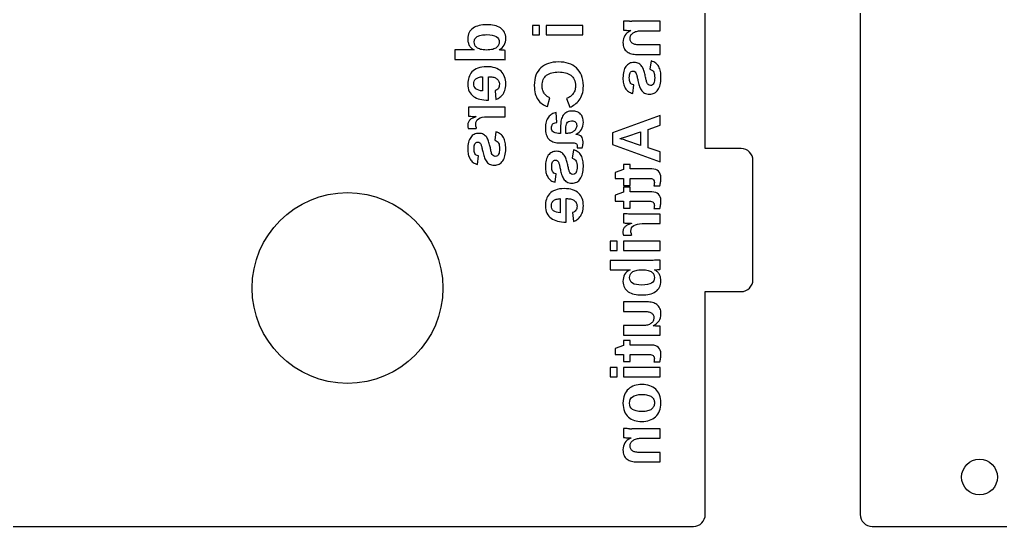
# Model space of a CAD drawing. Header units: millimetres. Extents: x 0 to 270, y 0 to 156.
# Drawn here: x 107.5 to 189.8, y 54 to 96.5 of the extents above; entities that cross this region are included whole.
import ezdxf

# ---------------------------------------------------------------- set-up
doc = ezdxf.new("R2010")
doc.units = ezdxf.units.MM
doc.layers.add('connector cutout', color=1, linetype='Continuous')
doc.layers.add('text', color=2, linetype='Continuous')

msp = doc.modelspace()

# ---------------------------------------------------------------- linework, layer by layer
for p, q in [((178, 123), (178, 55)), ((165, 85.7), (165, 114.3)), ((168, 85.7), (165, 85.7)), ((169, 74.7), (169, 84.7)), ((165, 55), (165, 73.7)), ((165, 73.7), (168, 73.7)), ((106, 54), (164, 54)), ((179, 54), (197.7, 54))]:
    msp.add_line(p, q)
for centre, start, end in [((168, 84.7), 0, 90), ((168, 74.7), 270, 0), ((164, 55), 270, 0), ((179, 55), 180, 270)]:
    msp.add_arc(centre, 1, start, end)
at = {"layer": 'connector cutout'}
for centre, radius in [((135, 74), 8), ((188, 58.14), 1.5)]:
    msp.add_circle(centre, radius, dxfattribs=at)
at = {"layer": 'text'}
for p, q in [((158.157, 96.401), (158.157, 95.641)), ((161.229, 96.379), (158.844, 96.379)), ((161.229, 95.581), (161.229, 96.379)), ((151.096, 96.027), (150.508, 96.027)), ((150.508, 96.027), (150.508, 95.229)), ((151.096, 95.229), (151.096, 96.027)), ((154.721, 96.027), (151.649, 96.027)), ((151.649, 96.027), (151.649, 95.229)), ((154.721, 95.229), (154.721, 96.027)), ((158.768, 95.604), (158.768, 95.592)), ((159.582, 95.581), (161.229, 95.581)), ((150.508, 95.229), (151.096, 95.229)), ((151.649, 95.229), (154.721, 95.229)), ((145.121, 93.978), (144, 93.978)), ((144, 93.978), (144, 93.18)), ((145.627, 93.978), (145.627, 93.972)), ((147.714, 93.972), (147.714, 93.983)), ((148.213, 93.157), (148.213, 93.929)), ((161.229, 94.389), (159.506, 94.389)), ((161.229, 93.593), (161.229, 94.389)), ((144, 93.18), (147.544, 93.18)), ((159.278, 93.593), (161.229, 93.593)), ((160.463, 93.048), (160.358, 92.347)), ((146.331, 91.723), (146.331, 90.531)), ((146.831, 89.758), (146.831, 91.729)), ((147.37, 90.556), (147.435, 89.804)), ((158.927, 90.329), (159.001, 91.036)), ((146.808, 89.758), (146.831, 89.758)), ((151.774, 89.217), (151.976, 89.956)), ((153.359, 89.896), (153.634, 89.166)), ((145.141, 89.183), (145.141, 88.423)), ((148.213, 89.161), (145.863, 89.161)), ((148.213, 88.363), (148.213, 89.161)), ((145.797, 88.386), (145.797, 88.375)), ((146.706, 88.363), (148.213, 88.363)), ((152.544, 87.879), (152.504, 88.711)), ((161.229, 88.486), (157.229, 87.027)), ((161.229, 87.648), (161.229, 88.486)), ((145.124, 87.392), (145.792, 87.392)), ((152.87, 87.638), (152.858, 86.976)), ((153.299, 86.976), (153.305, 87.385)), ((160.207, 87.293), (161.229, 87.648)), ((160.207, 85.769), (160.207, 87.293)), ((147.447, 87.095), (147.342, 86.394)), ((152.858, 86.976), (152.702, 86.976)), ((153.455, 86.976), (153.299, 86.976)), ((154.173, 86.877), (154.173, 86.894)), ((157.229, 87.027), (157.229, 86.039)), ((158.427, 86.711), (159.577, 87.106)), ((159.577, 87.106), (159.577, 85.957)), ((152.694, 86.179), (153.813, 86.179)), ((153.955, 85.589), (153.85, 84.888)), ((154.25, 85.75), (154.682, 85.75)), ((157.229, 86.039), (161.229, 84.585)), ((159.577, 85.957), (158.427, 86.351)), ((161.229, 85.414), (160.207, 85.769)), ((145.911, 84.375), (145.985, 85.082)), ((161.229, 84.585), (161.229, 85.414)), ((158.157, 83.945), (157.436, 83.695)), ((158.697, 84.374), (158.157, 84.374)), ((158.157, 84.374), (158.157, 83.945)), ((158.697, 83.985), (158.697, 84.374)), ((160.508, 83.985), (158.697, 83.985)), ((152.419, 82.87), (152.493, 83.577)), ((157.436, 83.695), (157.436, 83.196)), ((157.436, 83.196), (158.157, 83.196)), ((158.157, 83.196), (158.157, 82.613)), ((158.697, 82.613), (158.697, 83.196)), ((158.697, 83.196), (160.292, 83.196)), ((158.157, 82.613), (158.697, 82.613)), ((158.697, 82.455), (158.157, 82.455)), ((158.157, 82.455), (158.157, 82.027)), ((158.697, 82.066), (158.697, 82.455)), ((160.689, 82.579), (161.183, 82.579)), ((152.839, 81.497), (152.839, 80.304)), ((153.339, 79.532), (153.339, 81.502)), ((158.157, 82.027), (157.436, 81.777)), ((157.436, 81.777), (157.436, 81.277)), ((160.508, 82.066), (158.697, 82.066)), ((157.436, 81.277), (158.157, 81.277)), ((158.157, 81.277), (158.157, 80.695)), ((158.157, 80.695), (158.697, 80.695)), ((158.697, 80.695), (158.697, 81.277)), ((158.697, 81.277), (160.292, 81.277)), ((160.689, 80.661), (161.183, 80.661)), ((153.878, 80.33), (153.943, 79.577)), ((158.157, 80.224), (158.157, 79.464)), ((161.229, 80.201), (158.879, 80.201)), ((161.229, 79.404), (161.229, 80.201)), ((153.316, 79.532), (153.339, 79.532)), ((158.813, 79.427), (158.813, 79.415)), ((159.721, 79.404), (161.229, 79.404)), ((158.14, 78.433), (158.808, 78.433)), ((157.604, 77.934), (157.016, 77.934)), ((157.016, 77.934), (157.016, 77.136)), ((157.604, 77.136), (157.604, 77.934)), ((161.229, 77.934), (158.157, 77.934)), ((158.157, 77.934), (158.157, 77.136)), ((161.229, 77.136), (161.229, 77.934)), ((157.016, 77.136), (157.604, 77.136)), ((158.157, 77.136), (161.229, 77.136)), ((160.528, 76.321), (157.016, 76.321)), ((157.016, 76.321), (157.016, 75.523)), ((161.229, 75.569), (161.229, 76.343)), ((157.016, 75.523), (158.191, 75.523)), ((158.691, 75.534), (158.691, 75.523)), ((160.735, 75.523), (160.735, 75.529)), ((160.108, 72.834), (158.157, 72.834)), ((158.157, 72.834), (158.157, 72.037)), ((158.157, 72.037), (159.881, 72.037)), ((159.804, 70.847), (158.157, 70.847)), ((158.157, 70.847), (158.157, 70.049)), ((160.619, 70.821), (160.619, 70.835)), ((161.229, 70.027), (161.229, 70.787)), ((158.157, 70.049), (160.542, 70.049)), ((158.157, 69.164), (157.436, 68.913)), ((158.697, 69.592), (158.157, 69.592)), ((158.157, 69.592), (158.157, 69.164)), ((158.697, 69.203), (158.697, 69.592)), ((160.508, 69.203), (158.697, 69.203)), ((157.436, 68.913), (157.436, 68.414)), ((157.436, 68.414), (158.157, 68.414)), ((158.157, 68.414), (158.157, 67.832)), ((158.697, 67.832), (158.697, 68.414)), ((158.697, 68.414), (160.292, 68.414)), ((158.157, 67.832), (158.697, 67.832)), ((160.689, 67.797), (161.183, 67.797)), ((157.604, 67.338), (157.016, 67.338)), ((157.016, 67.338), (157.016, 66.54)), ((157.604, 66.54), (157.604, 67.338)), ((161.229, 67.338), (158.157, 67.338)), ((158.157, 67.338), (158.157, 66.54)), ((161.229, 66.54), (161.229, 67.338)), ((157.016, 66.54), (157.604, 66.54)), ((158.157, 66.54), (161.229, 66.54)), ((158.157, 62.215), (158.157, 61.455)), ((161.229, 62.193), (158.844, 62.193)), ((161.229, 61.395), (161.229, 62.193)), ((158.768, 61.418), (158.768, 61.407)), ((159.582, 61.395), (161.229, 61.395)), ((161.229, 60.203), (159.506, 60.203)), ((161.229, 59.408), (161.229, 60.203)), ((159.278, 59.408), (161.229, 59.408))]:
    msp.add_line(p, q, dxfattribs=at)
for centre, radius, start, end in [((158.847, 112.127), 15.748, 269.2462, 269.98987), ((159.053, 105.356), 9.757, 266.35659, 267.42638), ((146.145, 100.447), 12.068, 266.66383, 267.60149), ((148.684, 88.032), 2.962, 189.41928, 192.47318), ((154.237, 98.947), 12.933, 287.96723, 288.90267), ((154.237, 74.116), 12.933, 71.09733, 72.03277), ((153.513, 86.174), 1.236, 346.10812, 351.47061), ((159.16, 91.488), 12.068, 266.66383, 267.60149), ((161.7, 79.073), 2.962, 189.41928, 192.47318), ((158.193, 86.822), 11.299, 269.98816, 270.88991), ((157.001, 123.394), 47.889, 271.82813, 272.02224), ((158.476, 19.931), 50.937, 87.21232, 87.41678), ((158.847, 77.941), 15.748, 269.2462, 269.98987), ((159.053, 71.17), 9.757, 266.35659, 267.42638)]:
    msp.add_arc(centre, radius, start, end, dxfattribs=at)
for points in [[(158.269, 96.393), (158.219, 96.395), (158.182, 96.397), (158.157, 96.401)], [(158.44, 96.386), (158.376, 96.389), (158.319, 96.391), (158.269, 96.393)], [(158.64, 96.38), (158.57, 96.381), (158.503, 96.383), (158.44, 96.386)], [(145.204, 95.436), (145.124, 95.287), (145.085, 95.111), (145.085, 94.906)], [(145.535, 95.803), (145.394, 95.707), (145.283, 95.584), (145.204, 95.436)], [(146.038, 96.018), (145.844, 95.971), (145.676, 95.9), (145.535, 95.803)], [(146.68, 96.087), (146.447, 96.087), (146.233, 96.064), (146.038, 96.018)], [(147.315, 96.02), (147.121, 96.065), (146.909, 96.087), (146.68, 96.087)], [(147.818, 95.816), (147.676, 95.908), (147.509, 95.976), (147.315, 96.02)], [(148.151, 95.467), (148.071, 95.608), (147.96, 95.724), (147.818, 95.816)], [(148.27, 94.966), (148.27, 95.159), (148.23, 95.326), (148.151, 95.467)], [(158.157, 95.641), (158.18, 95.637), (158.216, 95.633), (158.266, 95.629)], [(158.768, 95.592), (158.533, 95.484), (158.363, 95.349), (158.257, 95.186)], [(158.266, 95.629), (158.317, 95.626), (158.372, 95.622), (158.433, 95.618)], [(158.615, 95.608), (158.675, 95.605), (158.726, 95.604), (158.768, 95.604)], [(158.942, 95.402), (159.021, 95.459), (159.114, 95.503), (159.223, 95.534)], [(159.223, 95.534), (159.332, 95.565), (159.452, 95.581), (159.582, 95.581)], [(145.085, 94.906), (145.085, 94.806), (145.095, 94.709), (145.116, 94.616)], [(145.116, 94.616), (145.137, 94.524), (145.169, 94.437), (145.212, 94.358)], [(145.627, 94.622), (145.627, 94.724), (145.647, 94.815), (145.687, 94.893)], [(145.674, 94.382), (145.643, 94.461), (145.627, 94.541), (145.627, 94.622)], [(145.687, 94.893), (145.726, 94.972), (145.789, 95.038), (145.874, 95.092)], [(145.874, 95.092), (145.959, 95.146), (146.068, 95.186), (146.2, 95.214)], [(146.2, 95.214), (146.333, 95.241), (146.493, 95.255), (146.68, 95.255)], [(146.68, 95.255), (147.377, 95.255), (147.725, 95.046), (147.725, 94.628)], [(147.725, 94.628), (147.725, 94.548), (147.708, 94.469), (147.674, 94.389)], [(148.141, 94.371), (148.227, 94.537), (148.27, 94.735), (148.27, 94.966)], [(158.257, 95.186), (158.151, 95.024), (158.098, 94.83), (158.098, 94.604)], [(158.098, 94.604), (158.098, 94.419), (158.128, 94.262), (158.188, 94.134)], [(158.697, 94.936), (158.697, 95.033), (158.718, 95.121), (158.761, 95.199)], [(158.756, 94.681), (158.717, 94.751), (158.697, 94.836), (158.697, 94.936)], [(158.923, 94.51), (158.851, 94.554), (158.796, 94.611), (158.756, 94.681)], [(158.761, 95.199), (158.803, 95.278), (158.864, 95.346), (158.942, 95.402)], [(145.269, 93.976), (145.218, 93.977), (145.169, 93.978), (145.121, 93.978)], [(145.212, 94.358), (145.256, 94.278), (145.312, 94.206), (145.38, 94.142)], [(145.417, 93.975), (145.369, 93.975), (145.32, 93.975), (145.269, 93.976)], [(145.38, 94.142), (145.448, 94.078), (145.53, 94.023), (145.627, 93.978)], [(145.543, 93.974), (145.506, 93.975), (145.464, 93.975), (145.417, 93.975)], [(145.627, 93.972), (145.608, 93.972), (145.58, 93.973), (145.543, 93.974)], [(145.838, 94.172), (145.76, 94.234), (145.705, 94.304), (145.674, 94.382)], [(146.156, 94.023), (146.023, 94.061), (145.917, 94.111), (145.838, 94.172)], [(146.661, 93.966), (146.458, 93.966), (146.29, 93.985), (146.156, 94.023)], [(147.173, 94.024), (147.036, 93.986), (146.865, 93.966), (146.661, 93.966)], [(147.501, 94.176), (147.419, 94.114), (147.31, 94.063), (147.173, 94.024)], [(147.674, 94.389), (147.64, 94.31), (147.582, 94.239), (147.501, 94.176)], [(147.714, 93.983), (147.912, 94.076), (148.055, 94.205), (148.141, 94.371)], [(147.85, 93.968), (147.799, 93.971), (147.753, 93.972), (147.714, 93.972)], [(148, 93.956), (147.951, 93.961), (147.901, 93.965), (147.85, 93.968)], [(148.133, 93.942), (148.094, 93.947), (148.05, 93.951), (148, 93.956)], [(148.213, 93.929), (148.198, 93.933), (148.171, 93.937), (148.133, 93.942)], [(158.188, 94.134), (158.249, 94.007), (158.332, 93.903), (158.438, 93.822)], [(158.438, 93.822), (158.544, 93.742), (158.669, 93.684), (158.813, 93.648)], [(159.178, 94.417), (159.079, 94.436), (158.994, 94.467), (158.923, 94.51)], [(159.506, 94.389), (159.387, 94.389), (159.277, 94.398), (159.178, 94.417)], [(147.544, 93.18), (147.693, 93.18), (147.826, 93.177), (147.942, 93.171)], [(147.942, 93.171), (148.058, 93.166), (148.149, 93.161), (148.213, 93.157)], [(152.702, 92.968), (152.39, 92.968), (152.108, 92.928), (151.857, 92.847)], [(153.535, 92.847), (153.281, 92.928), (153.004, 92.968), (152.702, 92.968)], [(158.813, 93.648), (158.957, 93.611), (159.112, 93.593), (159.278, 93.593)], [(160.849, 92.869), (160.744, 92.949), (160.616, 93.008), (160.463, 93.048)], [(145.436, 92.131), (145.312, 91.997), (145.222, 91.843), (145.167, 91.669)], [(145.922, 92.449), (145.722, 92.37), (145.56, 92.264), (145.436, 92.131)], [(146.663, 92.567), (146.37, 92.567), (146.123, 92.527), (145.922, 92.449)], [(147.371, 92.467), (147.17, 92.534), (146.934, 92.567), (146.663, 92.567)], [(147.874, 92.18), (147.74, 92.305), (147.573, 92.401), (147.371, 92.467)], [(148.172, 91.728), (148.107, 91.905), (148.007, 92.055), (147.874, 92.18)], [(151.213, 92.483), (151.037, 92.32), (150.9, 92.114), (150.805, 91.865)], [(151.857, 92.847), (151.605, 92.767), (151.39, 92.645), (151.213, 92.483)], [(152.134, 92.058), (152.303, 92.102), (152.493, 92.125), (152.702, 92.125)], [(152.702, 92.125), (152.911, 92.125), (153.102, 92.102), (153.275, 92.058)], [(154.192, 92.478), (154.007, 92.644), (153.788, 92.767), (153.535, 92.847)], [(154.623, 91.85), (154.52, 92.103), (154.376, 92.313), (154.192, 92.478)], [(158.161, 92.184), (158.119, 92.022), (158.098, 91.836), (158.098, 91.626)], [(158.346, 92.591), (158.265, 92.481), (158.204, 92.345), (158.161, 92.184)], [(158.639, 92.841), (158.524, 92.784), (158.427, 92.701), (158.346, 92.591)], [(159.029, 92.926), (158.883, 92.926), (158.753, 92.898), (158.639, 92.841)], [(158.701, 92.052), (158.749, 92.147), (158.83, 92.194), (158.944, 92.194)], [(158.944, 92.194), (159.014, 92.194), (159.07, 92.175), (159.111, 92.136)], [(159.428, 92.835), (159.323, 92.896), (159.19, 92.926), (159.029, 92.926)], [(159.111, 92.136), (159.153, 92.097), (159.187, 92.042), (159.215, 91.971)], [(159.687, 92.597), (159.619, 92.695), (159.533, 92.775), (159.428, 92.835)], [(159.849, 92.262), (159.809, 92.387), (159.755, 92.499), (159.687, 92.597)], [(159.952, 91.881), (159.923, 92.01), (159.889, 92.137), (159.849, 92.262)], [(160.358, 92.347), (160.443, 92.325), (160.512, 92.293), (160.565, 92.254)], [(160.565, 92.254), (160.618, 92.214), (160.659, 92.165), (160.687, 92.106)], [(161.103, 92.573), (161.038, 92.691), (160.953, 92.79), (160.849, 92.869)], [(161.243, 92.16), (161.215, 92.317), (161.168, 92.455), (161.103, 92.573)], [(161.286, 91.632), (161.286, 91.827), (161.271, 92.003), (161.243, 92.16)], [(145.167, 91.669), (145.112, 91.495), (145.085, 91.312), (145.085, 91.118)], [(145.587, 91.13), (145.587, 91.211), (145.601, 91.287), (145.628, 91.358)], [(145.628, 91.358), (145.656, 91.429), (145.699, 91.491), (145.759, 91.543)], [(145.759, 91.543), (145.819, 91.595), (145.896, 91.637), (145.99, 91.669)], [(145.99, 91.669), (146.085, 91.702), (146.199, 91.72), (146.331, 91.723)], [(146.831, 91.729), (146.959, 91.729), (147.079, 91.717), (147.19, 91.695)], [(147.19, 91.695), (147.301, 91.672), (147.396, 91.635), (147.477, 91.584)], [(147.477, 91.584), (147.557, 91.533), (147.621, 91.467), (147.667, 91.385)], [(147.667, 91.385), (147.713, 91.304), (147.736, 91.206), (147.736, 91.09)], [(148.27, 91.13), (148.27, 91.351), (148.237, 91.551), (148.172, 91.728)], [(150.805, 91.865), (150.709, 91.616), (150.661, 91.323), (150.661, 90.986)], [(151.32, 90.969), (151.32, 91.172), (151.353, 91.346), (151.418, 91.492)], [(151.418, 91.492), (151.483, 91.637), (151.576, 91.757), (151.697, 91.851)], [(151.697, 91.851), (151.819, 91.945), (151.964, 92.014), (152.134, 92.058)], [(153.275, 92.058), (153.448, 92.014), (153.597, 91.944), (153.722, 91.85)], [(153.722, 91.85), (153.847, 91.755), (153.944, 91.633), (154.014, 91.485)], [(154.014, 91.485), (154.084, 91.336), (154.12, 91.158), (154.12, 90.949)], [(154.778, 90.949), (154.778, 91.296), (154.726, 91.596), (154.623, 91.85)], [(158.098, 91.626), (158.098, 91.46), (158.113, 91.304), (158.144, 91.16)], [(158.629, 91.626), (158.629, 91.815), (158.653, 91.957), (158.701, 92.052)], [(158.644, 91.407), (158.634, 91.474), (158.629, 91.546), (158.629, 91.626)], [(158.702, 91.233), (158.674, 91.283), (158.655, 91.341), (158.644, 91.407)], [(159.215, 91.971), (159.242, 91.9), (159.266, 91.816), (159.286, 91.718)], [(159.286, 91.718), (159.305, 91.621), (159.33, 91.514), (159.358, 91.399)], [(159.358, 91.399), (159.389, 91.257), (159.424, 91.117), (159.465, 90.98)], [(160.027, 91.533), (160.005, 91.642), (159.98, 91.758), (159.952, 91.881)], [(160.103, 91.25), (160.074, 91.33), (160.048, 91.425), (160.027, 91.533)], [(160.687, 92.106), (160.715, 92.047), (160.734, 91.978), (160.744, 91.9)], [(160.742, 91.378), (160.732, 91.299), (160.714, 91.231), (160.688, 91.173)], [(160.758, 91.632), (160.758, 91.541), (160.752, 91.456), (160.742, 91.378)], [(160.744, 91.9), (160.753, 91.821), (160.758, 91.732), (160.758, 91.632)], [(161.219, 91.049), (161.263, 91.22), (161.286, 91.414), (161.286, 91.632)], [(145.085, 91.118), (145.085, 90.876), (145.127, 90.669), (145.211, 90.498)], [(145.211, 90.498), (145.295, 90.327), (145.413, 90.187), (145.565, 90.077)], [(145.773, 90.71), (145.649, 90.814), (145.587, 90.954), (145.587, 91.13)], [(146.331, 90.531), (146.083, 90.546), (145.897, 90.606), (145.773, 90.71)], [(147.647, 90.747), (147.587, 90.658), (147.495, 90.594), (147.37, 90.556)], [(147.736, 91.09), (147.736, 90.95), (147.706, 90.835), (147.647, 90.747)], [(147.985, 90.193), (148.067, 90.295), (148.135, 90.422), (148.189, 90.575)], [(148.189, 90.575), (148.243, 90.727), (148.27, 90.912), (148.27, 91.13)], [(150.661, 90.986), (150.661, 90.725), (150.689, 90.496), (150.744, 90.301)], [(151.375, 90.583), (151.338, 90.697), (151.32, 90.825), (151.32, 90.969)], [(151.521, 90.287), (151.461, 90.371), (151.412, 90.47), (151.375, 90.583)], [(154.053, 90.542), (154.008, 90.427), (153.95, 90.328), (153.878, 90.244)], [(154.12, 90.949), (154.12, 90.792), (154.097, 90.656), (154.053, 90.542)], [(154.68, 90.258), (154.745, 90.454), (154.778, 90.684), (154.778, 90.949)], [(158.144, 91.16), (158.176, 91.016), (158.225, 90.888), (158.292, 90.774)], [(158.292, 90.774), (158.359, 90.661), (158.445, 90.566), (158.549, 90.489)], [(158.549, 90.489), (158.653, 90.412), (158.779, 90.359), (158.927, 90.329)], [(158.817, 91.107), (158.769, 91.141), (158.731, 91.183), (158.702, 91.233)], [(159.001, 91.036), (158.926, 91.049), (158.865, 91.073), (158.817, 91.107)], [(159.465, 90.98), (159.505, 90.843), (159.561, 90.721), (159.632, 90.614)], [(159.632, 90.614), (159.703, 90.507), (159.794, 90.421), (159.906, 90.355)], [(160.217, 91.06), (160.17, 91.106), (160.133, 91.169), (160.103, 91.25)], [(160.406, 90.99), (160.327, 90.99), (160.264, 91.013), (160.217, 91.06)], [(160.58, 91.038), (160.534, 91.006), (160.476, 90.99), (160.406, 90.99)], [(160.688, 91.173), (160.663, 91.116), (160.627, 91.071), (160.58, 91.038)], [(160.729, 90.35), (160.847, 90.412), (160.947, 90.501), (161.029, 90.618)], [(161.029, 90.618), (161.111, 90.735), (161.174, 90.879), (161.219, 91.049)], [(145.565, 90.077), (145.716, 89.967), (145.897, 89.887), (146.108, 89.835)], [(146.108, 89.835), (146.319, 89.784), (146.552, 89.758), (146.808, 89.758)], [(147.435, 89.804), (147.522, 89.838), (147.615, 89.886), (147.714, 89.947)], [(147.714, 89.947), (147.812, 90.009), (147.902, 90.091), (147.985, 90.193)], [(150.744, 90.301), (150.799, 90.105), (150.876, 89.936), (150.975, 89.793)], [(150.975, 89.793), (151.074, 89.65), (151.192, 89.532), (151.327, 89.438)], [(151.73, 90.078), (151.652, 90.133), (151.582, 90.202), (151.521, 90.287)], [(151.976, 89.956), (151.891, 89.982), (151.809, 90.023), (151.73, 90.078)], [(153.634, 90.034), (153.543, 89.978), (153.451, 89.932), (153.359, 89.896)], [(153.878, 90.244), (153.806, 90.159), (153.725, 90.089), (153.634, 90.034)], [(154.057, 89.397), (154.195, 89.491), (154.317, 89.609), (154.423, 89.751)], [(154.423, 89.751), (154.529, 89.893), (154.615, 90.062), (154.68, 90.258)], [(159.906, 90.355), (160.018, 90.29), (160.16, 90.258), (160.332, 90.258)], [(160.332, 90.258), (160.479, 90.258), (160.612, 90.288), (160.729, 90.35)], [(145.259, 89.175), (145.205, 89.177), (145.166, 89.18), (145.141, 89.183)], [(145.441, 89.168), (145.374, 89.171), (145.313, 89.173), (145.259, 89.175)], [(145.653, 89.162), (145.579, 89.163), (145.508, 89.165), (145.441, 89.168)], [(145.863, 89.161), (145.796, 89.161), (145.726, 89.161), (145.653, 89.162)], [(151.327, 89.438), (151.462, 89.344), (151.611, 89.27), (151.774, 89.217)], [(153.852, 88.85), (153.671, 88.85), (153.518, 88.818), (153.394, 88.755)], [(153.634, 89.166), (153.778, 89.225), (153.919, 89.302), (154.057, 89.397)], [(154.247, 88.785), (154.132, 88.828), (154, 88.85), (153.852, 88.85)], [(145.274, 88.115), (145.212, 88.061), (145.165, 87.996), (145.132, 87.92)], [(145.141, 88.423), (145.164, 88.419), (145.203, 88.415), (145.259, 88.411)], [(145.259, 88.411), (145.315, 88.408), (145.376, 88.404), (145.442, 88.4)], [(145.498, 88.255), (145.41, 88.215), (145.335, 88.168), (145.274, 88.115)], [(145.797, 88.375), (145.686, 88.335), (145.586, 88.295), (145.498, 88.255)], [(145.64, 88.39), (145.705, 88.387), (145.757, 88.386), (145.797, 88.386)], [(145.749, 87.733), (145.749, 87.932), (145.829, 88.086), (145.99, 88.197)], [(145.99, 88.197), (146.151, 88.308), (146.389, 88.363), (146.706, 88.363)], [(151.848, 88.335), (151.767, 88.228), (151.704, 88.096), (151.659, 87.94)], [(152.136, 88.586), (152.025, 88.525), (151.929, 88.442), (151.848, 88.335)], [(152.504, 88.711), (152.37, 88.688), (152.247, 88.647), (152.136, 88.586)], [(152.925, 88.109), (152.89, 87.961), (152.872, 87.804), (152.87, 87.638)], [(153.093, 88.495), (153.016, 88.385), (152.96, 88.256), (152.925, 88.109)], [(153.394, 88.755), (153.27, 88.692), (153.17, 88.605), (153.093, 88.495)], [(153.535, 87.967), (153.597, 88.001), (153.682, 88.018), (153.79, 88.018)], [(153.79, 88.018), (153.936, 88.018), (154.044, 87.985), (154.115, 87.917)], [(154.538, 88.597), (154.459, 88.679), (154.362, 88.741), (154.247, 88.785)], [(154.717, 88.301), (154.676, 88.417), (154.616, 88.516), (154.538, 88.597)], [(154.778, 87.904), (154.778, 88.052), (154.757, 88.184), (154.717, 88.301)], [(145.132, 87.92), (145.099, 87.844), (145.082, 87.751), (145.082, 87.639)], [(145.082, 87.639), (145.082, 87.592), (145.086, 87.545), (145.095, 87.498)], [(145.095, 87.498), (145.103, 87.452), (145.113, 87.417), (145.124, 87.392)], [(145.762, 87.547), (145.753, 87.599), (145.749, 87.661), (145.749, 87.733)], [(151.659, 87.94), (151.615, 87.784), (151.593, 87.601), (151.593, 87.391)], [(151.593, 87.391), (151.593, 87.2), (151.616, 87.029), (151.663, 86.88)], [(152.109, 87.425), (152.109, 87.491), (152.116, 87.55), (152.129, 87.602)], [(152.139, 87.233), (152.119, 87.289), (152.109, 87.353), (152.109, 87.425)], [(152.129, 87.602), (152.143, 87.654), (152.166, 87.699), (152.199, 87.737)], [(152.24, 87.093), (152.193, 87.131), (152.159, 87.177), (152.139, 87.233)], [(152.199, 87.737), (152.232, 87.775), (152.277, 87.806), (152.332, 87.83)], [(152.332, 87.83), (152.388, 87.853), (152.458, 87.87), (152.544, 87.879)], [(153.305, 87.385), (153.308, 87.47), (153.315, 87.551), (153.326, 87.628)], [(153.326, 87.628), (153.336, 87.705), (153.358, 87.772), (153.391, 87.83)], [(153.391, 87.83), (153.424, 87.887), (153.472, 87.933), (153.535, 87.967)], [(154.156, 87.371), (154.113, 87.288), (154.055, 87.217), (153.984, 87.159)], [(154.115, 87.917), (154.186, 87.85), (154.222, 87.761), (154.222, 87.649)], [(154.222, 87.649), (154.222, 87.547), (154.2, 87.454), (154.156, 87.371)], [(154.173, 86.894), (154.365, 87), (154.513, 87.136), (154.619, 87.301)], [(154.619, 87.301), (154.725, 87.467), (154.778, 87.668), (154.778, 87.904)], [(145.33, 86.638), (145.25, 86.528), (145.188, 86.392), (145.146, 86.23)], [(145.623, 86.888), (145.508, 86.831), (145.411, 86.748), (145.33, 86.638)], [(146.013, 86.973), (145.867, 86.973), (145.737, 86.945), (145.623, 86.888)], [(146.412, 86.882), (146.307, 86.943), (146.174, 86.973), (146.013, 86.973)], [(146.671, 86.644), (146.603, 86.742), (146.517, 86.821), (146.412, 86.882)], [(146.833, 86.309), (146.794, 86.434), (146.74, 86.545), (146.671, 86.644)], [(147.342, 86.394), (147.427, 86.371), (147.496, 86.34), (147.549, 86.3)], [(147.833, 86.916), (147.728, 86.995), (147.6, 87.055), (147.447, 87.095)], [(148.087, 86.619), (148.022, 86.738), (147.937, 86.836), (147.833, 86.916)], [(148.227, 86.207), (148.199, 86.364), (148.152, 86.501), (148.087, 86.619)], [(151.663, 86.88), (151.711, 86.73), (151.781, 86.604), (151.875, 86.5)], [(151.875, 86.5), (151.969, 86.396), (152.084, 86.316), (152.22, 86.261)], [(152.423, 87.006), (152.348, 87.026), (152.287, 87.055), (152.24, 87.093)], [(152.702, 86.976), (152.591, 86.976), (152.497, 86.986), (152.423, 87.006)], [(153.739, 87.025), (153.646, 86.993), (153.552, 86.976), (153.455, 86.976)], [(153.984, 87.159), (153.913, 87.102), (153.831, 87.057), (153.739, 87.025)], [(154.608, 86.705), (154.509, 86.801), (154.365, 86.858), (154.173, 86.877)], [(154.755, 86.261), (154.755, 86.461), (154.706, 86.609), (154.608, 86.705)], [(157.845, 86.533), (157.85, 86.535), (157.871, 86.54), (157.907, 86.55)], [(157.905, 86.514), (157.869, 86.524), (157.849, 86.531), (157.845, 86.533)], [(158.042, 86.475), (157.987, 86.491), (157.941, 86.504), (157.905, 86.514)], [(157.907, 86.55), (157.943, 86.559), (157.989, 86.572), (158.044, 86.588)], [(158.227, 86.418), (158.159, 86.44), (158.098, 86.459), (158.042, 86.475)], [(158.044, 86.588), (158.098, 86.604), (158.159, 86.623), (158.227, 86.645)], [(145.146, 86.23), (145.103, 86.069), (145.082, 85.883), (145.082, 85.672)], [(145.082, 85.672), (145.082, 85.506), (145.097, 85.351), (145.129, 85.207)], [(145.613, 85.672), (145.613, 85.862), (145.637, 86.004), (145.685, 86.099)], [(145.628, 85.454), (145.618, 85.52), (145.613, 85.593), (145.613, 85.672)], [(145.685, 86.099), (145.734, 86.193), (145.815, 86.241), (145.928, 86.241)], [(145.928, 86.241), (145.998, 86.241), (146.054, 86.221), (146.095, 86.182)], [(146.095, 86.182), (146.137, 86.144), (146.171, 86.089), (146.199, 86.018)], [(146.199, 86.018), (146.226, 85.946), (146.25, 85.862), (146.27, 85.765)], [(146.27, 85.765), (146.29, 85.667), (146.314, 85.561), (146.342, 85.446)], [(146.936, 85.928), (146.907, 86.057), (146.873, 86.184), (146.833, 86.309)], [(147.011, 85.58), (146.989, 85.689), (146.964, 85.805), (146.936, 85.928)], [(147.087, 85.296), (147.058, 85.377), (147.033, 85.471), (147.011, 85.58)], [(147.549, 86.3), (147.602, 86.261), (147.643, 86.211), (147.671, 86.152)], [(147.671, 86.152), (147.7, 86.094), (147.719, 86.025), (147.728, 85.946)], [(147.742, 85.679), (147.742, 85.588), (147.737, 85.503), (147.726, 85.424)], [(147.728, 85.946), (147.737, 85.868), (147.742, 85.779), (147.742, 85.679)], [(148.203, 85.096), (148.248, 85.266), (148.27, 85.461), (148.27, 85.679)], [(148.27, 85.679), (148.27, 85.873), (148.256, 86.049), (148.227, 86.207)], [(152.22, 86.261), (152.356, 86.206), (152.514, 86.179), (152.694, 86.179)], [(153.813, 86.179), (153.885, 86.179), (153.949, 86.175), (154.006, 86.169)], [(154.341, 85.41), (154.236, 85.49), (154.108, 85.549), (153.955, 85.589)], [(154.006, 86.169), (154.063, 86.162), (154.11, 86.15), (154.149, 86.132)], [(154.149, 86.132), (154.188, 86.113), (154.217, 86.088), (154.237, 86.055)], [(154.237, 86.055), (154.257, 86.022), (154.267, 85.979), (154.267, 85.926)], [(154.267, 85.926), (154.267, 85.865), (154.261, 85.807), (154.25, 85.75)], [(154.682, 85.75), (154.693, 85.797), (154.703, 85.84), (154.713, 85.878)], [(154.735, 85.991), (154.741, 86.029), (154.746, 86.069), (154.749, 86.112)], [(154.749, 86.112), (154.753, 86.155), (154.755, 86.204), (154.755, 86.261)], [(145.129, 85.207), (145.16, 85.063), (145.209, 84.934), (145.276, 84.821)], [(145.276, 84.821), (145.343, 84.707), (145.429, 84.612), (145.533, 84.536)], [(145.687, 85.28), (145.658, 85.33), (145.639, 85.388), (145.628, 85.454)], [(145.801, 85.153), (145.753, 85.187), (145.715, 85.229), (145.687, 85.28)], [(145.985, 85.082), (145.911, 85.096), (145.85, 85.119), (145.801, 85.153)], [(146.342, 85.446), (146.373, 85.303), (146.408, 85.164), (146.449, 85.027)], [(146.449, 85.027), (146.49, 84.889), (146.545, 84.767), (146.616, 84.66)], [(147.201, 85.106), (147.155, 85.153), (147.117, 85.216), (147.087, 85.296)], [(147.39, 85.037), (147.311, 85.037), (147.248, 85.06), (147.201, 85.106)], [(147.565, 85.085), (147.518, 85.053), (147.46, 85.037), (147.39, 85.037)], [(147.672, 85.22), (147.647, 85.162), (147.611, 85.117), (147.565, 85.085)], [(147.726, 85.424), (147.716, 85.346), (147.698, 85.278), (147.672, 85.22)], [(148.013, 84.665), (148.095, 84.782), (148.159, 84.926), (148.203, 85.096)], [(151.654, 84.725), (151.611, 84.563), (151.59, 84.377), (151.59, 84.167)], [(151.838, 85.132), (151.758, 85.022), (151.696, 84.886), (151.654, 84.725)], [(152.131, 85.382), (152.016, 85.325), (151.919, 85.242), (151.838, 85.132)], [(152.521, 85.467), (152.375, 85.467), (152.245, 85.439), (152.131, 85.382)], [(152.193, 84.593), (152.242, 84.688), (152.322, 84.735), (152.436, 84.735)], [(152.436, 84.735), (152.506, 84.735), (152.562, 84.716), (152.603, 84.677)], [(152.92, 85.376), (152.815, 85.437), (152.682, 85.467), (152.521, 85.467)], [(153.179, 85.138), (153.111, 85.236), (153.025, 85.316), (152.92, 85.376)], [(153.341, 84.803), (153.301, 84.928), (153.247, 85.04), (153.179, 85.138)], [(153.444, 84.422), (153.415, 84.551), (153.381, 84.678), (153.341, 84.803)], [(153.85, 84.888), (153.935, 84.866), (154.004, 84.834), (154.057, 84.795)], [(154.057, 84.795), (154.11, 84.755), (154.151, 84.706), (154.179, 84.647)], [(154.595, 85.114), (154.53, 85.232), (154.445, 85.331), (154.341, 85.41)], [(154.735, 84.701), (154.707, 84.858), (154.66, 84.996), (154.595, 85.114)], [(145.533, 84.536), (145.638, 84.459), (145.763, 84.406), (145.911, 84.375)], [(146.616, 84.66), (146.687, 84.553), (146.778, 84.467), (146.89, 84.402)], [(146.89, 84.402), (147.002, 84.337), (147.144, 84.304), (147.316, 84.304)], [(147.316, 84.304), (147.464, 84.304), (147.596, 84.335), (147.714, 84.397)], [(147.714, 84.397), (147.831, 84.458), (147.931, 84.548), (148.013, 84.665)], [(151.59, 84.167), (151.59, 84.001), (151.605, 83.845), (151.637, 83.701)], [(152.121, 84.167), (152.121, 84.356), (152.145, 84.498), (152.193, 84.593)], [(152.136, 83.948), (152.126, 84.014), (152.121, 84.087), (152.121, 84.167)], [(152.195, 83.774), (152.166, 83.824), (152.147, 83.882), (152.136, 83.948)], [(152.603, 84.677), (152.645, 84.638), (152.679, 84.583), (152.707, 84.512)], [(152.707, 84.512), (152.734, 84.441), (152.758, 84.356), (152.778, 84.259)], [(152.778, 84.259), (152.797, 84.162), (152.822, 84.055), (152.85, 83.94)], [(152.85, 83.94), (152.881, 83.798), (152.916, 83.658), (152.957, 83.521)], [(153.519, 84.074), (153.497, 84.183), (153.472, 84.299), (153.444, 84.422)], [(153.595, 83.791), (153.566, 83.871), (153.54, 83.966), (153.519, 84.074)], [(154.179, 84.647), (154.208, 84.588), (154.226, 84.519), (154.236, 84.441)], [(154.234, 83.919), (154.224, 83.84), (154.206, 83.772), (154.18, 83.714)], [(154.25, 84.173), (154.25, 84.082), (154.244, 83.997), (154.234, 83.919)], [(154.236, 84.441), (154.245, 84.362), (154.25, 84.273), (154.25, 84.173)], [(154.711, 83.59), (154.755, 83.761), (154.778, 83.955), (154.778, 84.173)], [(154.778, 84.173), (154.778, 84.368), (154.764, 84.544), (154.735, 84.701)], [(161.088, 83.795), (160.961, 83.921), (160.767, 83.985), (160.508, 83.985)], [(151.637, 83.701), (151.668, 83.557), (151.717, 83.429), (151.784, 83.315)], [(151.784, 83.315), (151.851, 83.202), (151.937, 83.107), (152.041, 83.03)], [(152.309, 83.648), (152.261, 83.682), (152.223, 83.724), (152.195, 83.774)], [(152.493, 83.577), (152.419, 83.59), (152.357, 83.614), (152.309, 83.648)], [(152.957, 83.521), (152.998, 83.384), (153.053, 83.262), (153.124, 83.155)], [(153.124, 83.155), (153.195, 83.048), (153.286, 82.962), (153.398, 82.896)], [(153.709, 83.601), (153.663, 83.647), (153.625, 83.71), (153.595, 83.791)], [(153.898, 83.531), (153.819, 83.531), (153.756, 83.554), (153.709, 83.601)], [(154.073, 83.579), (154.026, 83.547), (153.968, 83.531), (153.898, 83.531)], [(154.18, 83.714), (154.155, 83.657), (154.119, 83.612), (154.073, 83.579)], [(154.221, 82.891), (154.339, 82.953), (154.439, 83.042), (154.521, 83.159)], [(154.521, 83.159), (154.603, 83.276), (154.666, 83.42), (154.711, 83.59)], [(160.292, 83.196), (160.442, 83.196), (160.552, 83.167), (160.623, 83.111)], [(160.623, 83.111), (160.694, 83.054), (160.73, 82.966), (160.73, 82.846)], [(161.28, 83.252), (161.28, 83.487), (161.216, 83.668), (161.088, 83.795)], [(161.256, 82.892), (161.272, 83.001), (161.28, 83.122), (161.28, 83.252)], [(152.041, 83.03), (152.145, 82.953), (152.271, 82.9), (152.419, 82.87)], [(153.171, 82.34), (152.878, 82.34), (152.631, 82.301), (152.43, 82.222)], [(153.879, 82.241), (153.678, 82.307), (153.442, 82.34), (153.171, 82.34)], [(153.398, 82.896), (153.51, 82.831), (153.652, 82.799), (153.824, 82.799)], [(153.824, 82.799), (153.971, 82.799), (154.104, 82.829), (154.221, 82.891)], [(160.718, 82.713), (160.71, 82.673), (160.701, 82.629), (160.689, 82.579)], [(160.73, 82.846), (160.73, 82.797), (160.726, 82.753), (160.718, 82.713)], [(161.183, 82.579), (161.216, 82.678), (161.24, 82.782), (161.256, 82.892)], [(151.675, 81.443), (151.62, 81.269), (151.593, 81.085), (151.593, 80.892)], [(151.943, 81.904), (151.819, 81.771), (151.73, 81.617), (151.675, 81.443)], [(152.43, 82.222), (152.23, 82.144), (152.067, 82.038), (151.943, 81.904)], [(152.267, 81.316), (152.326, 81.368), (152.404, 81.411), (152.498, 81.443)], [(152.498, 81.443), (152.593, 81.475), (152.707, 81.493), (152.839, 81.497)], [(153.339, 81.502), (153.467, 81.502), (153.587, 81.491), (153.698, 81.468)], [(153.698, 81.468), (153.809, 81.445), (153.904, 81.408), (153.985, 81.357)], [(154.382, 81.954), (154.248, 82.079), (154.081, 82.174), (153.879, 82.241)], [(154.68, 81.501), (154.615, 81.678), (154.515, 81.829), (154.382, 81.954)], [(154.778, 80.903), (154.778, 81.125), (154.745, 81.324), (154.68, 81.501)], [(161.088, 81.876), (160.961, 82.003), (160.767, 82.066), (160.508, 82.066)], [(161.28, 81.334), (161.28, 81.569), (161.216, 81.749), (161.088, 81.876)], [(151.593, 80.892), (151.593, 80.65), (151.635, 80.443), (151.719, 80.272)], [(152.095, 80.903), (152.095, 80.985), (152.109, 81.061), (152.136, 81.132)], [(152.281, 80.483), (152.157, 80.587), (152.095, 80.727), (152.095, 80.903)], [(152.136, 81.132), (152.164, 81.203), (152.207, 81.264), (152.267, 81.316)], [(153.985, 81.357), (154.065, 81.306), (154.128, 81.24), (154.175, 81.159)], [(154.244, 80.864), (154.244, 80.723), (154.214, 80.609), (154.155, 80.52)], [(154.175, 81.159), (154.221, 81.077), (154.244, 80.979), (154.244, 80.864)], [(154.697, 80.348), (154.751, 80.501), (154.778, 80.686), (154.778, 80.903)], [(160.292, 81.277), (160.442, 81.277), (160.552, 81.249), (160.623, 81.192)], [(160.623, 81.192), (160.694, 81.135), (160.73, 81.047), (160.73, 80.928)], [(160.718, 80.795), (160.71, 80.755), (160.701, 80.71), (160.689, 80.661)], [(160.73, 80.928), (160.73, 80.879), (160.726, 80.834), (160.718, 80.795)], [(161.183, 80.661), (161.216, 80.759), (161.24, 80.863), (161.256, 80.973)], [(161.256, 80.973), (161.272, 81.083), (161.28, 81.203), (161.28, 81.334)], [(151.719, 80.272), (151.803, 80.1), (151.921, 79.96), (152.073, 79.85)], [(152.073, 79.85), (152.224, 79.741), (152.405, 79.66), (152.616, 79.609)], [(152.839, 80.304), (152.591, 80.319), (152.405, 80.379), (152.281, 80.483)], [(154.155, 80.52), (154.095, 80.431), (154.003, 80.368), (153.878, 80.33)], [(154.221, 79.721), (154.32, 79.782), (154.41, 79.864), (154.493, 79.966)], [(154.493, 79.966), (154.575, 80.069), (154.643, 80.196), (154.697, 80.348)], [(158.275, 80.216), (158.221, 80.218), (158.182, 80.22), (158.157, 80.224)], [(158.457, 80.209), (158.39, 80.212), (158.329, 80.214), (158.275, 80.216)], [(158.668, 80.203), (158.595, 80.204), (158.524, 80.206), (158.457, 80.209)], [(158.879, 80.201), (158.812, 80.201), (158.742, 80.202), (158.668, 80.203)], [(152.616, 79.609), (152.827, 79.557), (153.06, 79.532), (153.316, 79.532)], [(153.943, 79.577), (154.03, 79.611), (154.123, 79.659), (154.221, 79.721)], [(158.148, 78.961), (158.114, 78.885), (158.098, 78.791), (158.098, 78.68)], [(158.29, 79.155), (158.228, 79.102), (158.181, 79.037), (158.148, 78.961)], [(158.157, 79.464), (158.18, 79.46), (158.219, 79.456), (158.275, 79.452)], [(158.275, 79.452), (158.331, 79.448), (158.392, 79.445), (158.458, 79.441)], [(158.514, 79.296), (158.426, 79.256), (158.351, 79.209), (158.29, 79.155)], [(158.813, 79.415), (158.701, 79.375), (158.602, 79.335), (158.514, 79.296)], [(158.655, 79.431), (158.721, 79.428), (158.773, 79.427), (158.813, 79.427)], [(158.765, 78.773), (158.765, 78.972), (158.845, 79.127), (159.006, 79.238)], [(159.006, 79.238), (159.167, 79.348), (159.405, 79.404), (159.721, 79.404)], [(158.098, 78.68), (158.098, 78.632), (158.102, 78.585), (158.11, 78.539)], [(158.11, 78.539), (158.119, 78.493), (158.129, 78.457), (158.14, 78.433)], [(158.778, 78.588), (158.769, 78.64), (158.765, 78.702), (158.765, 78.773)], [(160.947, 76.328), (160.825, 76.323), (160.685, 76.321), (160.528, 76.321)], [(161.229, 76.343), (161.163, 76.338), (161.069, 76.333), (160.947, 76.328)], [(158.237, 75.126), (158.146, 74.957), (158.1, 74.762), (158.1, 74.54)], [(158.691, 75.523), (158.479, 75.427), (158.328, 75.294), (158.237, 75.126)], [(158.369, 75.524), (158.427, 75.525), (158.48, 75.527), (158.529, 75.529)], [(158.654, 74.873), (158.654, 74.954), (158.67, 75.035), (158.702, 75.114)], [(158.907, 74.399), (158.739, 74.501), (158.654, 74.659), (158.654, 74.873)], [(158.702, 75.114), (158.734, 75.194), (158.791, 75.265), (158.871, 75.327)], [(158.871, 75.327), (158.951, 75.389), (159.059, 75.44), (159.195, 75.478)], [(159.195, 75.478), (159.33, 75.516), (159.501, 75.534), (159.707, 75.534)], [(159.707, 75.534), (159.908, 75.534), (160.074, 75.516), (160.207, 75.478)], [(160.207, 75.478), (160.34, 75.44), (160.446, 75.39), (160.525, 75.33)], [(160.741, 74.878), (160.741, 74.676), (160.657, 74.52), (160.49, 74.41)], [(160.525, 75.33), (160.605, 75.269), (160.661, 75.199), (160.693, 75.12)], [(160.693, 75.12), (160.725, 75.04), (160.741, 74.96), (160.741, 74.878)], [(160.735, 75.529), (160.775, 75.529), (160.82, 75.53), (160.871, 75.533)], [(160.993, 75.347), (160.923, 75.415), (160.837, 75.474), (160.735, 75.523)], [(160.871, 75.533), (160.922, 75.536), (160.972, 75.539), (161.02, 75.543)], [(161.164, 75.123), (161.12, 75.204), (161.063, 75.279), (160.993, 75.347)], [(161.02, 75.543), (161.069, 75.547), (161.112, 75.551), (161.15, 75.556)], [(161.15, 75.556), (161.188, 75.561), (161.214, 75.565), (161.229, 75.569)], [(161.257, 74.864), (161.239, 74.955), (161.207, 75.041), (161.164, 75.123)], [(161.286, 74.592), (161.286, 74.682), (161.276, 74.773), (161.257, 74.864)], [(158.1, 74.54), (158.1, 74.344), (158.14, 74.174), (158.218, 74.033)], [(158.218, 74.033), (158.297, 73.891), (158.407, 73.774), (158.548, 73.682)], [(159.682, 74.245), (159.333, 74.245), (159.075, 74.297), (158.907, 74.399)], [(160.49, 74.41), (160.322, 74.3), (160.053, 74.245), (159.682, 74.245)], [(160.833, 73.697), (160.976, 73.794), (161.087, 73.916), (161.166, 74.065)], [(161.166, 74.065), (161.246, 74.214), (161.286, 74.389), (161.286, 74.592)], [(158.548, 73.682), (158.689, 73.59), (158.856, 73.523), (159.049, 73.479)], [(159.049, 73.479), (159.242, 73.435), (159.453, 73.414), (159.682, 73.414)], [(159.682, 73.414), (159.915, 73.414), (160.129, 73.437), (160.325, 73.483)], [(160.325, 73.483), (160.521, 73.529), (160.69, 73.601), (160.833, 73.697)], [(160.573, 72.78), (160.43, 72.816), (160.274, 72.834), (160.108, 72.834)], [(160.947, 72.606), (160.842, 72.686), (160.717, 72.744), (160.573, 72.78)], [(161.195, 72.292), (161.135, 72.421), (161.052, 72.525), (160.947, 72.606)], [(159.881, 72.037), (160, 72.037), (160.109, 72.027), (160.208, 72.008)], [(160.208, 72.008), (160.308, 71.989), (160.393, 71.958), (160.464, 71.915)], [(160.464, 71.915), (160.535, 71.871), (160.59, 71.815), (160.63, 71.746)], [(160.63, 71.746), (160.67, 71.677), (160.689, 71.592), (160.689, 71.492)], [(161.127, 71.24), (161.233, 71.404), (161.286, 71.598), (161.286, 71.823)], [(161.286, 71.823), (161.286, 72.007), (161.255, 72.164), (161.195, 72.292)], [(160.163, 70.894), (160.054, 70.863), (159.935, 70.847), (159.804, 70.847)], [(160.444, 71.026), (160.366, 70.969), (160.272, 70.925), (160.163, 70.894)], [(160.626, 71.229), (160.583, 71.15), (160.523, 71.082), (160.444, 71.026)], [(160.619, 70.835), (160.852, 70.942), (161.021, 71.077), (161.127, 71.24)], [(160.772, 70.817), (160.712, 70.82), (160.66, 70.821), (160.619, 70.821)], [(160.689, 71.492), (160.689, 71.395), (160.668, 71.307), (160.626, 71.229)], [(161.12, 70.797), (161.07, 70.802), (161.014, 70.806), (160.954, 70.809)], [(161.229, 70.787), (161.206, 70.789), (161.17, 70.793), (161.12, 70.797)], [(160.542, 70.049), (160.606, 70.049), (160.674, 70.049), (160.745, 70.048)], [(160.745, 70.048), (160.816, 70.047), (160.883, 70.045), (160.947, 70.042)], [(160.947, 70.042), (161.01, 70.039), (161.067, 70.036), (161.117, 70.034)], [(161.117, 70.034), (161.167, 70.031), (161.205, 70.029), (161.229, 70.027)], [(161.088, 69.013), (160.961, 69.14), (160.767, 69.203), (160.508, 69.203)], [(160.292, 68.414), (160.442, 68.414), (160.552, 68.386), (160.623, 68.329)], [(160.623, 68.329), (160.694, 68.272), (160.73, 68.184), (160.73, 68.065)], [(161.28, 68.471), (161.28, 68.705), (161.216, 68.886), (161.088, 69.013)], [(161.256, 68.11), (161.272, 68.22), (161.28, 68.34), (161.28, 68.471)], [(160.718, 67.931), (160.71, 67.892), (160.701, 67.847), (160.689, 67.797)], [(160.73, 68.065), (160.73, 68.015), (160.726, 67.971), (160.718, 67.931)], [(161.183, 67.797), (161.216, 67.896), (161.24, 68), (161.256, 68.11)], [(159.056, 65.809), (158.862, 65.745), (158.694, 65.649), (158.552, 65.521)], [(159.69, 65.904), (159.461, 65.904), (159.25, 65.872), (159.056, 65.809)], [(160.339, 65.805), (160.143, 65.871), (159.927, 65.904), (159.69, 65.904)], [(160.843, 65.511), (160.703, 65.64), (160.535, 65.738), (160.339, 65.805)], [(158.22, 65.035), (158.14, 64.84), (158.1, 64.612), (158.1, 64.351)], [(158.552, 65.521), (158.41, 65.392), (158.299, 65.23), (158.22, 65.035)], [(158.898, 64.879), (159.065, 65.004), (159.329, 65.066), (159.69, 65.066)], [(159.69, 65.066), (159.874, 65.066), (160.032, 65.05), (160.165, 65.017)], [(160.165, 65.017), (160.297, 64.984), (160.406, 64.937), (160.491, 64.876)], [(161.169, 65.029), (161.092, 65.221), (160.983, 65.381), (160.843, 65.511)], [(161.286, 64.368), (161.286, 64.618), (161.247, 64.838), (161.169, 65.029)], [(158.1, 64.351), (158.1, 64.075), (158.14, 63.839), (158.22, 63.644)], [(158.648, 64.34), (158.648, 64.574), (158.732, 64.754), (158.898, 64.879)], [(158.895, 63.82), (158.731, 63.94), (158.648, 64.113), (158.648, 64.34)], [(160.491, 64.876), (160.576, 64.816), (160.639, 64.743), (160.68, 64.658)], [(160.68, 64.658), (160.72, 64.572), (160.741, 64.479), (160.741, 64.377)], [(160.741, 64.377), (160.741, 64.259), (160.72, 64.154), (160.68, 64.063)], [(161.168, 63.686), (161.246, 63.881), (161.286, 64.108), (161.286, 64.368)], [(158.22, 63.644), (158.299, 63.449), (158.409, 63.29), (158.551, 63.166)], [(159.69, 63.641), (159.325, 63.641), (159.06, 63.701), (158.895, 63.82)], [(160.165, 63.689), (160.032, 63.657), (159.874, 63.641), (159.69, 63.641)], [(160.491, 63.831), (160.406, 63.769), (160.297, 63.722), (160.165, 63.689)], [(160.68, 64.063), (160.639, 63.971), (160.576, 63.894), (160.491, 63.831)], [(160.839, 63.198), (160.98, 63.329), (161.089, 63.492), (161.168, 63.686)], [(158.551, 63.166), (158.692, 63.042), (158.859, 62.951), (159.053, 62.893)], [(159.053, 62.893), (159.247, 62.835), (159.459, 62.806), (159.69, 62.806)], [(159.69, 62.806), (159.925, 62.806), (160.14, 62.839), (160.335, 62.904)], [(160.335, 62.904), (160.53, 62.97), (160.698, 63.068), (160.839, 63.198)], [(158.269, 62.207), (158.219, 62.209), (158.182, 62.212), (158.157, 62.215)], [(158.44, 62.2), (158.376, 62.203), (158.319, 62.205), (158.269, 62.207)], [(158.64, 62.194), (158.57, 62.195), (158.503, 62.197), (158.44, 62.2)], [(158.257, 61.001), (158.151, 60.838), (158.098, 60.644), (158.098, 60.419)], [(158.157, 61.455), (158.18, 61.451), (158.216, 61.447), (158.266, 61.444)], [(158.768, 61.407), (158.533, 61.299), (158.363, 61.163), (158.257, 61.001)], [(158.266, 61.444), (158.317, 61.44), (158.372, 61.436), (158.433, 61.432)], [(158.615, 61.422), (158.675, 61.42), (158.726, 61.418), (158.768, 61.418)], [(158.697, 60.751), (158.697, 60.847), (158.718, 60.935), (158.761, 61.014)], [(158.761, 61.014), (158.803, 61.092), (158.864, 61.16), (158.942, 61.217)], [(158.942, 61.217), (159.021, 61.273), (159.114, 61.317), (159.223, 61.348)], [(159.223, 61.348), (159.332, 61.38), (159.452, 61.395), (159.582, 61.395)], [(158.098, 60.419), (158.098, 60.233), (158.128, 60.076), (158.188, 59.949)], [(158.756, 60.495), (158.717, 60.565), (158.697, 60.65), (158.697, 60.751)], [(158.923, 60.325), (158.851, 60.368), (158.796, 60.425), (158.756, 60.495)], [(159.178, 60.231), (159.079, 60.25), (158.994, 60.281), (158.923, 60.325)], [(159.506, 60.203), (159.387, 60.203), (159.277, 60.212), (159.178, 60.231)], [(158.188, 59.949), (158.249, 59.821), (158.332, 59.717), (158.438, 59.637)], [(158.438, 59.637), (158.544, 59.556), (158.669, 59.498), (158.813, 59.462)], [(158.813, 59.462), (158.957, 59.426), (159.112, 59.408), (159.278, 59.408)]]:
    msp.add_open_spline(points, degree=3, dxfattribs=at)

doc.saveas('drawing.dxf')
